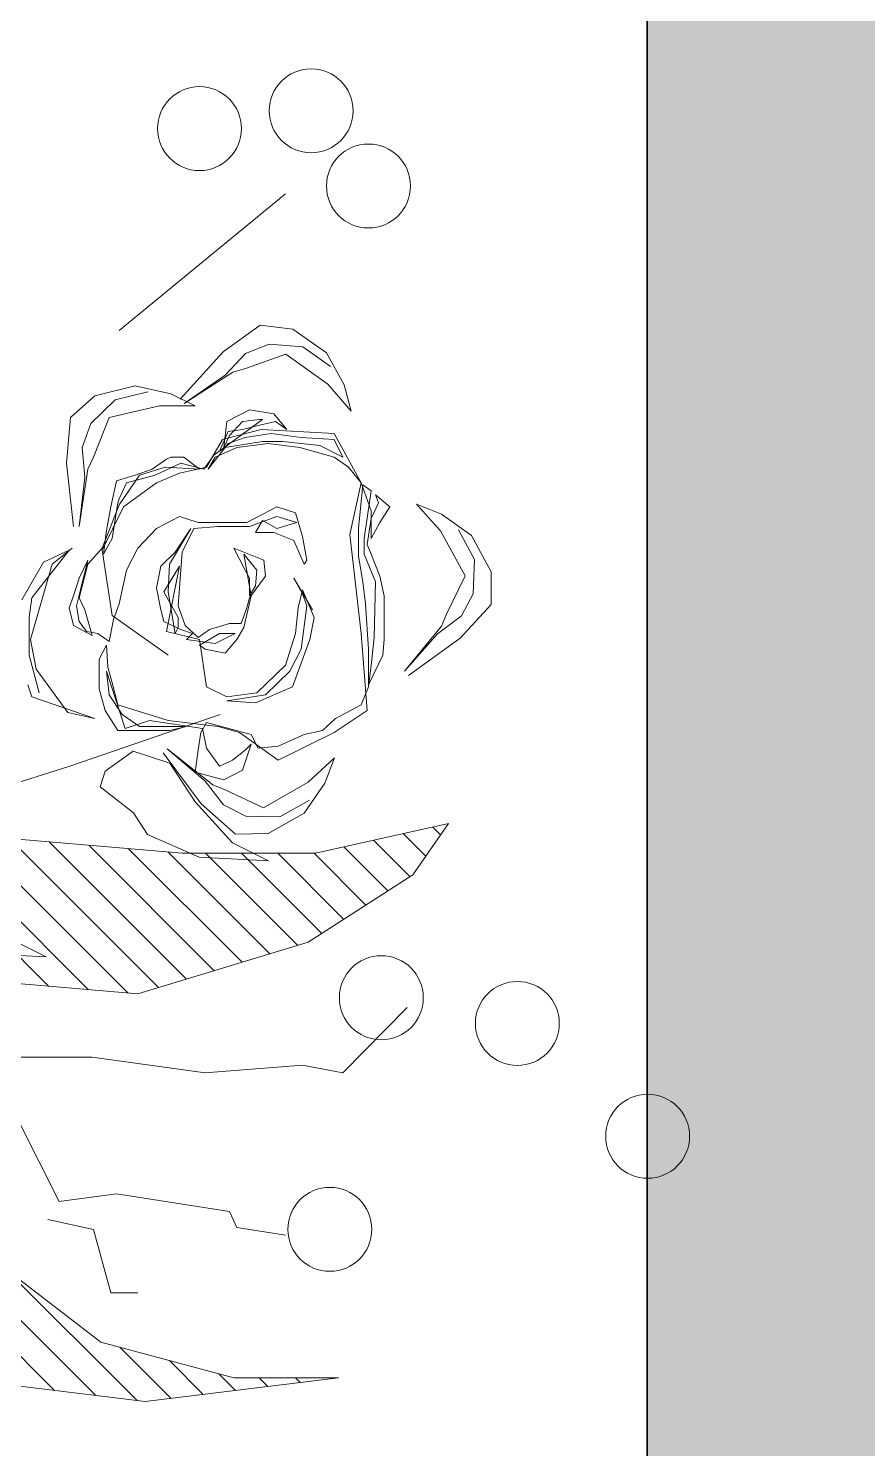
# Model space of a CAD drawing. Header units: millimetres. Extents: x -122165 to 59500, y -31598 to 53500.
# Drawn here: x 11874.2 to 12044.7, y 243.9 to 532.5 of the extents above; entities that cross this region are included whole.
import ezdxf

# ---------------------------------------------------------------- set-up
doc = ezdxf.new("R2010")
doc.units = ezdxf.units.MM
doc.header["$MEASUREMENT"] = 0
for name, color, linetype, lineweight in [('ARC_A_ R.C.C', 162, 'Continuous', 40), ('ARC_A_R.C.C. Hatch', 8, 'Continuous', 5), ('ARC_A_WALL', 158, 'Continuous', 35), ('ARC_Wall Hatch', 253, 'Continuous', 0), ('Lan_Planter', 74, 'Continuous', 13)]:
    doc.layers.add(name, color=color, linetype=linetype, lineweight=lineweight)

# ---------------------------------------------------------------- blocks, each defined once
blk = doc.blocks.new('ARC$1$Existing Layout$0$col gf 180116')
at = {"layer": 'ARC_A_R.C.C. Hatch'}
h = blk.add_hatch(color=256, dxfattribs=at)
h.dxf.hatch_style = 1
h.paths.add_polyline_path([(201.73999, 26.78621), (202.64, 26.78621), (202.64, 26.48621), (201.73999, 26.48621)])
edge = h.paths.add_edge_path()
edge.add_line((216.33999, 22.98621), (216.13999, 22.98621))
edge.add_line((216.13999, 22.98621), (216.13999, 25.58621))
edge.add_line((216.13999, 25.58621), (218.33999, 25.58621))
edge.add_line((218.33999, 25.58621), (218.33999, 22.98621))
edge.add_line((218.33999, 22.98621), (218.03999, 22.98621))
h.paths.add_polyline_path([(207.13999, 25.88621), (207.43999, 25.88621), (207.43999, 26.78621), (207.13999, 26.78621)])
h.paths.add_polyline_path([(208.03999, 20.48621), (208.03999, 20.78621), (207.13999, 20.78621), (207.13999, 20.48621)])
h.paths.add_polyline_path([(202.63999, 32.78621), (202.63999, 32.48621), (201.73999, 32.48621), (201.73999, 32.78621)])
h.paths.add_polyline_path([(191.23999, 20.48621), (191.23999, 20.78621), (190.33999, 20.78621), (190.33999, 20.48621)])
h.paths.add_polyline_path([(184.03999, 20.48621), (184.03999, 20.78621), (183.13999, 20.78621), (183.13999, 20.48621)])
h.paths.add_polyline_path([(220.63999, 14.18621), (220.33999, 14.18621), (220.33999, 13.28621), (220.63999, 13.28621)])
h.paths.add_polyline_path([(220.63999, 20.48621), (220.63999, 20.78621), (219.73999, 20.78621), (219.73999, 20.48621)])
h.paths.add_polyline_path([(220.63999, 25.28621), (220.63999, 25.58621), (219.73999, 25.58621), (219.73999, 25.28621)])
h.paths.add_polyline_path([(220.63999, 32.78621), (220.63999, 32.48621), (219.73999, 32.48621), (219.73999, 32.78621)])
h.paths.add_polyline_path([(220.33999, 37.28621), (220.63999, 37.28621), (220.63999, 38.18621), (220.33999, 38.18621)])
h.paths.add_polyline_path([(201.13999, 43.28621), (201.43999, 43.28621), (201.43999, 44.18621), (201.13999, 44.18621)])
h.paths.add_polyline_path([(196.33999, 43.28621), (196.63999, 43.28621), (196.63999, 44.18621), (196.33999, 44.18621)])
h.paths.add_polyline_path([(190.33999, 43.28621), (190.63999, 43.28621), (190.63999, 44.18621), (190.33999, 44.18621)])
h.paths.add_polyline_path([(207.13999, 43.28621), (207.43999, 43.28621), (207.43999, 44.18621), (207.13999, 44.18621)])
h.paths.add_polyline_path([(220.63999, 56.78621), (220.33999, 56.78621), (220.33999, 55.88621), (220.63999, 55.88621)])
h.paths.add_polyline_path([(220.33999, 50.78621), (220.63999, 50.78621), (220.63999, 49.88621), (220.33999, 49.88621)])
h.paths.add_polyline_path([(226.33999, 50.78621), (226.63999, 50.78621), (226.63999, 49.88621), (226.33999, 49.88621)])
h.paths.add_polyline_path([(220.33999, 43.28621), (220.63999, 43.28621), (220.63999, 44.18621), (220.33999, 44.18621)])
h.paths.add_polyline_path([(232.63999, 44.18621), (232.63999, 43.88621), (231.73999, 43.88621), (231.73999, 44.18621)])
h.paths.add_polyline_path([(232.63999, 50.48621), (232.63999, 50.78621), (231.73999, 50.78621), (231.73999, 50.48621)])
h.paths.add_polyline_path([(232.63999, 55.88621), (232.63999, 56.18621), (231.73999, 56.18621), (231.73999, 55.88621)])
h.paths.add_polyline_path([(213.13999, 43.28621), (213.43999, 43.28621), (213.43999, 44.18621), (213.13999, 44.18621)])
h.paths.add_polyline_path([(226.63999, 7.88621), (226.63999, 8.18621), (225.73999, 8.18621), (225.73999, 7.88621)])
h.paths.add_polyline_path([(226.63999, 13.28621), (226.63999, 13.58621), (225.73999, 13.58621), (225.73999, 13.28621)])
h.paths.add_polyline_path([(201.73999, 20.78621), (201.73999, 20.48621), (202.63999, 20.48621), (202.63999, 20.78621)])
h.paths.add_polyline_path([(184.03999, 25.88621), (184.03999, 26.18621), (183.13999, 26.18621), (183.13999, 25.88621)])
h.paths.add_polyline_path([(183.13999, 14.18621), (183.13999, 13.88621), (184.03999, 13.88621), (184.03999, 14.18621)])
h.paths.add_polyline_path([(202.63999, 13.88621), (202.63999, 14.18621), (201.73999, 14.18621), (201.73999, 13.88621)])
h.paths.add_polyline_path([(196.33999, 13.28621), (196.63999, 13.28621), (196.63999, 14.18621), (196.33999, 14.18621)])
h.paths.add_polyline_path([(190.33999, 13.28621), (190.63999, 13.28621), (190.63999, 14.18621), (190.33999, 14.18621)])
h.paths.add_polyline_path([(196.33999, 25.88621), (196.63999, 25.88621), (196.63999, 26.78621), (196.33999, 26.78621)])
h.paths.add_polyline_path([(190.33999, 25.88621), (190.63999, 25.88621), (190.63999, 26.78621), (190.33999, 26.78621)])
h.paths.add_polyline_path([(214.03999, 13.28621), (214.03999, 13.58621), (213.13999, 13.58621), (213.13999, 13.28621)])
h.paths.add_polyline_path([(213.13999, 20.78621), (213.13999, 20.48621), (214.03999, 20.48621), (214.03999, 20.78621)])
h.paths.add_polyline_path([(213.43999, 26.78621), (213.13999, 26.78621), (213.13999, 25.88621), (213.43999, 25.88621)])
h.paths.add_polyline_path([(214.03999, 32.78621), (214.03999, 32.48621), (213.13999, 32.48621), (213.13999, 32.78621)])
h.paths.add_polyline_path([(214.03999, 7.88621), (214.03999, 8.18621), (213.13999, 8.18621), (213.13999, 7.88621)])
h.paths.add_polyline_path([(226.63999, 20.48621), (226.63999, 20.78621), (225.73999, 20.78621), (225.73999, 20.48621)])
h.paths.add_polyline_path([(226.63999, 25.28621), (226.63999, 25.58621), (225.73999, 25.58621), (225.73999, 25.28621)])
h.paths.add_polyline_path([(226.63999, 32.78621), (226.63999, 32.48621), (225.73999, 32.48621), (225.73999, 32.78621)])
h.paths.add_polyline_path([(226.63999, 37.28621), (226.63999, 37.58621), (225.73999, 37.58621), (225.73999, 37.28621)])
h.paths.add_polyline_path([(225.73999, 44.18621), (225.73999, 43.88621), (226.63999, 43.88621), (226.63999, 44.18621)])
h.paths.add_polyline_path([(226.63999, 56.78621), (226.33999, 56.78621), (226.33999, 55.88621), (226.63999, 55.88621)])
h.paths.add_polyline_path([(214.03999, 55.88621), (214.03999, 56.18621), (213.13999, 56.18621), (213.13999, 55.88621)])
h.paths.add_polyline_path([(213.13999, 37.28621), (213.43999, 37.28621), (213.43999, 38.18621), (213.13999, 38.18621)])
h.paths.add_polyline_path([(214.03999, 50.78621), (213.73999, 50.78621), (213.73999, 49.88621), (214.03999, 49.88621)])
h.paths.add_polyline_path([(207.13999, 37.28621), (207.43999, 37.28621), (207.43999, 38.18621), (207.13999, 38.18621)])
h.paths.add_polyline_path([(207.13999, 49.88621), (207.43999, 49.88621), (207.43999, 50.78621), (207.13999, 50.78621)])
h.paths.add_polyline_path([(183.13999, 50.18621), (183.13999, 49.88621), (184.03999, 49.88621), (184.03999, 50.18621)])
h.paths.add_polyline_path([(183.13999, 38.18621), (183.13999, 37.88621), (184.03999, 37.88621), (184.03999, 38.18621)])
h.paths.add_polyline_path([(201.73999, 37.58621), (201.73999, 37.28621), (202.63999, 37.28621), (202.63999, 37.58621)])
h.paths.add_polyline_path([(196.33999, 37.28621), (196.63999, 37.28621), (196.63999, 38.18621), (196.33999, 38.18621)])
h.paths.add_polyline_path([(190.33999, 37.28621), (190.63999, 37.28621), (190.63999, 38.18621), (190.33999, 38.18621)])
h.paths.add_polyline_path([(201.13999, 49.88621), (201.43999, 49.88621), (201.43999, 50.78621), (201.13999, 50.78621)])
h.paths.add_polyline_path([(196.33999, 49.88621), (196.63999, 49.88621), (196.63999, 50.78621), (196.33999, 50.78621)])
h.paths.add_polyline_path([(190.33999, 49.88621), (190.63999, 49.88621), (190.63999, 50.78621), (190.33999, 50.78621)])
h.paths.add_polyline_path([(220.63999, 8.18621), (220.33999, 8.18621), (220.33999, 7.28621), (220.63999, 7.28621)])
h.paths.add_polyline_path([(195.73999, 20.48621), (195.73999, 20.78621), (196.63999, 20.78621), (196.63999, 20.48621)])
h.paths.add_polyline_path([(183.13999, 43.58621), (183.13999, 43.28621), (184.03999, 43.28621), (184.03999, 43.58621)])
blk = doc.blocks.new('ARC')
at = {"layer": 'ARC_Wall Hatch', "extrusion": (4.48939e-09, -4.26749e-20, 1)}
h = blk.add_hatch(color=256, dxfattribs=at)
h.dxf.hatch_style = 1
h.paths.add_polyline_path([(13199.92, 230), (12229.93, 230), (12229.93, 899.99), (11999.93, 899.99), (11999.93, 0), (13199.92, 0)])
at = {"layer": 'ARC_A_WALL', "extrusion": (4.48937e-09, -4.2654e-20, 1), "elevation": -1.49}
blk.add_lwpolyline([(11999.93, 899.99), (11999.93, 0), (13199.92, 0)], dxfattribs=at)
at = {"layer": 'ARC_A_ R.C.C', "extrusion": (4.48937e-09, -4.26518e-20, 1), "xscale": 999.9941761349517, "yscale": 999.9941761349517, "zscale": 999.9941761349517}
blk.add_blockref('ARC$1$Existing Layout$0$col gf 180116', (-183138.93, -13286.14, -0.89), dxfattribs=at)
blk = doc.blocks.new('b-85')
at = {"color": 97, "true_color": 0x446a2a}
for p, q in [((-176.35, -341), (15.1, -149.54)), ((-179.1, -363.14), (10.18, -173.86)), ((40.16, -337.87), (123.13, -254.9)), ((38.34, -359.08), (121.9, -275.52)), ((-182.37, -389.59), (-169.65, -286.82)), ((36.05, -385.75), (44.53, -286.82)), ((36.52, -380.3), (120.67, -296.14)), ((157.85, -349.18), (139.12, -289.41)), ((-98.61, -298.32), (-150.56, -365.81)), ((55.77, -336.52), (57.74, -299.39)), ((2.12, -304.46), (-75.28, -343.57)), ((119.81, -310.59), (111.33, -409.52)), ((-181.84, -385.28), (-111.06, -314.51)), ((2.12, -312.9), (2.12, -361.21)), ((39.39, -396.82), (119.27, -316.95)), ((65.46, -317.27), (55.77, -336.52)), ((-84.82, -337.44), (-90.12, -361.98)), ((43.89, -411.72), (117.45, -338.16)), ((-75.28, -343.57), (-71.04, -374.25)), ((-90.12, -361.98), (-124.05, -371.18)), ((2.12, -361.21), (-6.36, -421.8)), ((48.39, -426.62), (115.63, -359.38)), ((-150.56, -365.81), (-169.65, -437.13)), ((-124.05, -371.18), (-124.05, -385.75)), ((-180.66, -403.5), (-153.33, -376.17)), ((-71.04, -374.25), (-80.58, -434.83)), ((464.41, -464.74), (391.25, -375.78)), ((63.62, -477.01), (36.05, -385.75)), ((52.89, -441.51), (113.81, -380.6)), ((121.3, -390.91), (133.03, -383.31)), ((-169.65, -493.12), (-182.37, -389.59)), ((109.24, -418.57), (121.3, -390.91)), ((-178.54, -420.77), (-160.42, -402.66)), ((57.39, -456.41), (111.99, -401.81)), ((111.33, -409.52), (111.33, -480.85)), ((-6.36, -421.8), (-2.12, -473.94)), ((61.89, -471.31), (111.33, -421.87)), ((107.27, -455.7), (109.24, -418.57)), ((-176.41, -438.05), (-167.51, -429.14)), ((-169.65, -437.13), (-169.65, -493.12)), ((-89.06, -438.67), (-93.31, -464.74)), ((-80.58, -434.83), (-89.06, -438.67)), ((116.96, -436.45), (107.27, -455.7)), ((121.47, -437.98), (121.89, -455.46)), ((68.31, -484.29), (111.33, -441.27)), ((-174.29, -455.32), (-169.65, -450.68)), ((75.9, -496.09), (111.33, -460.67)), ((-172.17, -472.6), (-169.65, -470.08)), ((-2.12, -473.94), (-6.36, -495.42)), ((99.67, -533), (63.62, -477.01)), ((83.5, -507.89), (111.33, -480.06)), ((111.33, -480.85), (127.23, -552.17)), ((-170.05, -489.87), (-169.65, -489.47)), ((-6.36, -495.42), (28.63, -529.93)), ((91.1, -519.69), (114.72, -496.07)), ((98.7, -531.49), (118.26, -511.93)), ((109.65, -539.94), (121.8, -527.79)), ((127.23, -552.17), (99.67, -533)), ((121.09, -547.9), (125.34, -543.65))]:
    blk.add_line(p, q, dxfattribs=at)
at = {"color": 30, "true_color": 0xef731a}
for p, q in [((195.09, -329), (201.46, -326.7)), ((247.05, -323.63), (267.19, -335.14)), ((183.43, -362.74), (195.09, -329)), ((209.94, -331.3), (186.61, -348.17)), ((217.36, -327.47), (197.21, -332.83)), ((225.84, -328.23), (209.94, -331.3)), ((237.51, -327.47), (217.36, -327.47)), ((266.13, -339.74), (225.84, -328.23)), ((248.11, -329), (237.51, -327.47)), ((273.56, -348.94), (248.11, -329)), ((274.62, -350.47), (266.13, -339.74)), ((267.19, -335.14), (273.56, -348.94)), ((185.6, -429.81), (157.85, -349.18)), ((186.61, -348.17), (183.43, -362.74)), ((233.26, -351.24), (242.81, -348.94)), ((242.81, -348.94), (249.17, -351.24)), ((286.28, -351.24), (320.21, -347.41)), ((320.21, -347.41), (344.59, -349.71)), ((344.59, -349.71), (356.26, -362.74)), ((227.96, -361.21), (233.26, -351.24)), ((241.75, -357.38), (227.96, -361.21)), ((235.38, -354.31), (230.08, -358.14)), ((243.87, -352.77), (235.38, -354.31)), ((248.11, -354.31), (241.75, -357.38)), ((252.35, -355.07), (243.87, -352.77)), ((266.13, -358.91), (248.11, -354.31)), ((249.17, -351.24), (258.71, -354.31)), ((268.25, -358.91), (252.35, -355.07)), ((258.71, -354.31), (268.25, -358.91)), ((286.28, -354.31), (312.79, -357.38)), ((317.03, -358.91), (286.28, -354.31)), ((312.79, -357.38), (328.69, -355.84)), ((328.69, -355.84), (341.41, -360.44)), ((199.33, -365.04), (187.67, -368.11)), ((215.24, -365.04), (199.33, -365.04)), ((222.66, -368.88), (215.24, -365.04)), ((229.02, -364.28), (224.78, -370.41)), ((230.08, -358.14), (229.02, -364.28)), ((274.62, -366.58), (266.13, -358.91)), ((323.39, -361.98), (317.03, -358.91)), ((344.59, -370.41), (323.39, -361.98)), ((341.41, -360.44), (354.14, -373.48)), ((356.26, -362.74), (361.56, -384.22)), ((133.03, -383.31), (146.87, -365.46)), ((146.87, -365.46), (155.18, -368.25)), ((155.18, -368.25), (166.03, -383.27)), ((187.67, -368.11), (177.07, -375.01)), ((208.88, -368.88), (178.13, -378.85)), ((185.55, -377.31), (196.15, -370.41)), ((190.85, -375.01), (202.52, -371.95)), ((196.15, -370.41), (208.88, -368.88)), ((202.52, -371.95), (211, -369.65)), ((211, -369.65), (222.66, -368.88)), ((217.36, -401.86), (238.57, -371.95)), ((224.78, -370.41), (236.44, -372.71)), ((238.57, -371.95), (273.56, -366.58)), ((271.43, -367.35), (284.16, -368.88)), ((279.92, -371.95), (271.43, -367.35)), ((273.56, -366.58), (296.88, -378.08)), ((297.94, -375.78), (274.62, -366.58)), ((299, -375.01), (279.92, -371.95)), ((284.16, -368.88), (296.88, -371.18)), ((296.88, -371.18), (310.67, -374.25)), ((350.96, -397.25), (344.59, -370.41)), ((177.07, -375.01), (177.07, -384.22)), ((178.13, -378.85), (182.37, -391.89)), ((179.19, -386.52), (185.55, -377.31)), ((182.37, -401.86), (190.85, -375.01)), ((236.44, -372.71), (244.93, -375.78)), ((244.93, -375.78), (262.95, -379.62)), ((262.95, -379.62), (274.62, -385.75)), ((296.88, -378.08), (309.6, -395.72)), ((313.85, -386.52), (297.94, -375.78)), ((301.12, -375.78), (299, -375.01)), ((309.6, -379.62), (301.12, -375.78)), ((313.85, -394.95), (309.6, -379.62)), ((310.67, -374.25), (313.85, -384.22)), ((354.14, -373.48), (358.38, -391.12)), ((166.03, -383.27), (159.46, -402.79)), ((177.07, -384.22), (177.07, -402.62)), ((179.19, -411.83), (179.19, -386.52)), ((274.62, -385.75), (285.22, -395.72)), ((313.85, -384.22), (317.03, -393.42)), ((318.09, -400.32), (313.85, -386.52)), ((361.56, -384.22), (357.32, -403.39)), ((182.37, -391.89), (178.13, -420.26)), ((320.21, -408.76), (313.85, -394.95)), ((317.03, -393.42), (322.33, -401.09)), ((165.06, -399.2), (137.69, -419.61)), ((159.46, -402.79), (138.87, -416.41)), ((147.88, -425.83), (167.16, -401.43)), ((167.16, -401.43), (149.92, -421.81)), ((177.07, -402.62), (179.19, -411.83)), ((179.19, -428.7), (182.37, -401.86)), ((230.08, -401.09), (225.84, -418.73)), ((251.29, -401.86), (229.02, -405.69)), ((265.07, -407.99), (230.08, -401.09)), ((231.14, -408.76), (235.38, -399.56)), ((235.38, -399.56), (241.75, -398.02)), ((237.51, -407.22), (251.29, -399.56)), ((241.75, -398.02), (253.41, -395.72)), ((251.29, -399.56), (265.07, -407.99)), ((266.13, -402.62), (251.29, -401.86)), ((253.41, -395.72), (265.07, -398.02)), ((265.07, -398.02), (272.49, -405.69)), ((285.22, -414.13), (266.13, -402.62)), ((285.22, -395.72), (291.58, -407.99)), ((309.6, -395.72), (314.91, -407.99)), ((317.03, -418.73), (318.09, -400.32)), ((322.33, -401.09), (323.39, -403.39)), ((350.96, -416.43), (350.96, -397.25)), ((229.02, -405.69), (232.2, -407.22)), ((229.02, -414.89), (231.14, -408.76)), ((232.2, -407.22), (237.51, -407.22)), ((243.87, -407.22), (233.26, -411.06)), ((272.49, -409.52), (243.87, -407.22)), ((272.49, -405.69), (285.22, -414.13)), ((285.22, -415.66), (272.49, -409.52)), ((291.58, -407.99), (288.4, -417.96)), ((314.91, -407.99), (318.09, -422.56)), ((317.03, -421.03), (320.21, -408.76)), ((323.39, -410.29), (317.03, -418.73)), ((323.39, -403.39), (323.39, -410.29)), ((357.32, -403.39), (350.96, -416.43)), ((352.2, -410.46), (367.37, -432.41)), ((369.01, -436.61), (352.2, -410.46)), ((354.5, -408.44), (379.75, -431.42)), ((138.87, -416.41), (116.96, -436.45)), ((150.56, -431.76), (154.8, -416.43)), ((154.8, -416.43), (166.47, -417.96)), ((166.47, -417.96), (176.01, -419.49)), ((223.72, -427.16), (225.84, -411.83)), ((225.84, -411.83), (229.02, -414.89)), ((233.26, -411.06), (226.9, -417.96)), ((226.9, -417.96), (231.14, -424.1)), ((286.28, -428.7), (285.22, -415.66)), ((288.4, -417.96), (288.4, -444.04)), ((137.69, -419.61), (121.47, -437.98)), ((149.92, -421.81), (137.27, -431.57)), ((145.34, -432.42), (147.88, -425.83)), ((167.53, -422.56), (157.98, -429.46)), ((178.13, -420.26), (167.53, -422.56)), ((181.31, -422.56), (174.95, -446.34)), ((176.01, -419.49), (181.31, -422.56)), ((200.39, -422.56), (195.09, -433.3)), ((225.84, -418.73), (200.39, -422.56)), ((218.42, -432.53), (220.54, -421.8)), ((220.54, -421.8), (222.66, -418.73)), ((222.66, -418.73), (229.02, -429.46)), ((231.14, -424.1), (234.32, -434.83)), ((324.45, -426.4), (317.03, -421.03)), ((317.03, -423.33), (330.81, -434.07)), ((323.39, -427.16), (317.03, -423.33)), ((318.09, -422.56), (332.93, -431)), ((137.27, -431.57), (131.14, -443.63)), ((135.64, -453.08), (145.34, -432.42)), ((155.86, -441.73), (150.56, -431.76)), ((157.98, -429.46), (161.16, -436.37)), ((176.01, -440.2), (179.19, -428.7)), ((191.91, -448.64), (192.97, -433.3)), ((192.97, -433.3), (196.15, -454)), ((195.09, -433.3), (197.21, -449.4)), ((225.84, -438.67), (218.42, -432.53)), ((229.02, -437.9), (223.72, -427.16)), ((229.02, -429.46), (229.02, -437.9)), ((286.28, -445.57), (286.28, -428.7)), ((328.69, -438.67), (323.39, -427.16)), ((343.53, -452.47), (324.45, -426.4)), ((326.57, -429.46), (337.17, -434.07)), ((328.69, -432.53), (326.57, -429.46)), ((328.69, -431.76), (335.05, -434.83)), ((342.47, -433.3), (328.69, -431.76)), ((331.87, -452.47), (328.69, -432.53)), ((332.93, -431), (338.23, -451.7)), ((348.84, -445.57), (342.47, -433.3)), ((367.37, -432.41), (379, -443.36)), ((379.75, -431.42), (394.1, -451.27)), ((161.16, -436.37), (166.47, -443.27)), ((161.16, -460.91), (176.01, -440.2)), ((232.2, -442.5), (225.84, -438.67)), ((234.32, -434.83), (234.32, -440.97)), ((234.32, -440.97), (242.81, -444.04)), ((274.62, -437.13), (262.95, -443.27)), ((268.25, -453.24), (274.62, -437.13)), ((330.81, -455.54), (328.69, -438.67)), ((330.81, -434.07), (333.99, -443.27)), ((335.05, -434.83), (342.47, -441.73)), ((337.17, -434.07), (338.23, -441.73)), ((370.9, -443.42), (369.01, -436.61)), ((131.14, -443.63), (130.78, -461.84)), ((169.65, -446.34), (155.86, -441.73)), ((166.47, -443.27), (169.65, -446.34)), ((174.95, -446.34), (167.53, -450.17)), ((200.39, -468.58), (191.91, -448.64)), ((249.17, -446.34), (232.2, -442.5)), ((242.81, -444.04), (248.11, -445.57)), ((248.11, -445.57), (259.77, -454)), ((271.43, -442.5), (249.17, -446.34)), ((249.17, -445.57), (254.47, -448.64)), ((258.71, -445.57), (249.17, -445.57)), ((254.47, -448.64), (262.95, -449.4)), ((262.95, -443.27), (258.71, -445.57)), ((262.95, -449.4), (271.43, -442.5)), ((283.1, -448.64), (289.46, -452.47)), ((283.1, -458.61), (283.1, -448.64)), ((291.58, -460.14), (286.28, -445.57)), ((288.4, -444.04), (296.88, -460.14)), ((333.99, -443.27), (336.11, -457.07)), ((338.23, -441.73), (340.35, -450.17)), ((342.47, -441.73), (343.53, -450.94)), ((346.72, -458.61), (348.84, -445.57)), ((378.54, -464.92), (370.9, -443.42)), ((379, -443.36), (383.93, -455.96)), ((121.89, -455.46), (132.71, -474.75)), ((149.36, -477.01), (135.64, -453.08)), ((167.53, -450.17), (168.59, -460.91)), ((196.15, -454), (208.88, -467.04)), ((197.21, -449.4), (212.06, -464.74)), ((259.77, -454), (268.25, -453.24)), ((289.46, -452.47), (285.22, -460.14)), ((328.69, -472.41), (330.81, -455.54)), ((331.87, -463.21), (331.87, -452.47)), ((338.23, -451.7), (336.11, -490.82)), ((340.35, -450.17), (342.47, -459.37)), ((343.53, -450.94), (343.53, -452.47)), ((383.93, -455.96), (382.52, -474.12)), ((394.1, -451.27), (391.99, -468.63)), ((130.78, -461.84), (139.75, -477.61)), ((176.01, -490.82), (161.16, -460.91)), ((168.59, -460.91), (174.95, -474.71)), ((278.86, -469.34), (283.1, -458.61)), ((285.22, -460.14), (288.4, -470.88)), ((288.4, -470.88), (291.58, -460.14)), ((296.88, -460.14), (293.7, -470.11)), ((329.75, -483.15), (331.87, -463.21)), ((336.11, -457.07), (333.99, -473.18)), ((338.23, -465.51), (346.72, -458.61)), ((342.47, -459.37), (338.23, -465.51)), ((225.84, -477.78), (200.39, -468.58)), ((208.88, -467.04), (220.54, -473.18)), ((212.06, -464.74), (229.02, -470.11)), ((229.02, -470.11), (242.81, -471.64)), ((258.71, -469.34), (241.75, -479.31)), ((250.23, -473.94), (258.71, -469.34)), ((266.13, -474.71), (278.86, -469.34)), ((293.7, -470.11), (280.98, -473.94)), ((362.55, -487.4), (378.54, -464.92)), ((391.99, -468.63), (379.34, -486.78)), ((132.71, -474.75), (148.92, -485.83)), ((162.48, -490.99), (149.36, -477.01)), ((174.95, -474.71), (177.07, -484.68)), ((220.54, -473.18), (243.87, -476.25)), ((237.51, -480.08), (225.84, -477.78)), ((252.35, -473.94), (237.51, -480.08)), ((242.81, -471.64), (252.35, -473.94)), ((243.87, -476.25), (250.23, -473.94)), ((268.25, -476.25), (266.13, -474.71)), ((280.98, -473.94), (268.25, -476.25)), ((323.39, -490.82), (328.69, -472.41)), ((333.99, -473.18), (332.93, -490.82)), ((382.52, -474.12), (372.05, -488.94)), ((148.92, -485.83), (162.48, -490.99)), ((177.07, -484.68), (183.43, -491.58)), ((323.39, -495.42), (329.75, -483.15)), ((379.34, -486.78), (362.13, -496.23)), ((187.67, -508.45), (176.01, -490.82)), ((183.43, -491.58), (190.85, -505.39)), ((336.11, -490.82), (309.6, -505.39)), ((318.09, -498.49), (323.39, -490.82)), ((332.93, -490.82), (323.39, -495.42)), ((348.13, -500.04), (362.55, -487.4)), ((282.04, -499.25), (229.02, -505.39)), ((309.6, -505.39), (282.04, -499.25)), ((309.6, -505.39), (318.09, -498.49)), ((362.13, -496.23), (348.13, -500.04)), ((229.02, -505.39), (187.67, -508.45)), ((190.85, -505.39), (200.39, -509.22)), ((200.39, -509.22), (212.06, -510.76)), ((201.46, -509.22), (217.36, -516.89)), ((220.54, -509.22), (201.46, -509.22)), ((244.93, -507.69), (220.54, -509.22)), ((256.59, -506.15), (244.93, -507.69)), ((270.37, -503.85), (256.59, -506.15)), ((256.59, -513.06), (271.43, -506.92)), ((285.22, -503.85), (270.37, -503.85)), ((271.43, -506.92), (279.92, -506.92)), ((271.43, -510.76), (276.74, -508.45)), ((276.74, -508.45), (290.52, -510.76)), ((279.92, -506.92), (305.36, -510.76)), ((308.54, -506.15), (285.22, -503.85)), ((294.76, -510.76), (309.6, -505.39)), ((305.36, -510.76), (308.54, -506.15)), ((212.06, -510.76), (226.9, -512.29)), ((217.36, -516.89), (225.84, -517.66)), ((226.9, -512.29), (256.59, -513.06)), ((249.17, -517.66), (259.77, -515.36)), ((259.77, -515.36), (271.43, -510.76)), ((279.92, -510.76), (294.76, -510.76)), ((288.4, -515.36), (279.92, -510.76)), ((296.88, -520.73), (288.4, -515.36)), ((290.52, -510.76), (299, -514.59)), ((303.24, -513.06), (296.88, -520.73)), ((299, -514.59), (303.24, -513.06)), ((225.84, -517.66), (235.38, -517.66)), ((235.38, -517.66), (249.17, -517.66)), ((206.54, -530.65), (226.43, -558.4)), ((208.82, -528.59), (228.86, -546.21)), ((232.84, -548.33), (208.82, -528.59)), ((298.27, -534.97), (284.04, -547.82)), ((292.86, -548.43), (298.27, -534.97)), ((228.86, -546.21), (238.38, -559.04)), ((239.38, -551), (232.84, -548.33)), ((259.85, -561.08), (239.38, -551)), ((284.04, -547.82), (259.85, -561.08)), ((281.47, -564.43), (292.86, -548.43)), ((226.43, -558.4), (244.48, -574.96)), ((238.38, -559.04), (250.32, -565.4)), ((268.53, -566.11), (284.46, -557.44)), ((250.32, -565.4), (268.53, -566.11)), ((261.98, -574.88), (281.47, -564.43)), ((244.48, -574.96), (261.98, -574.88))]:
    blk.add_line(p, q, dxfattribs=at)
at = {"color": 97, "true_color": 0x446a2a}
for centre in [(499.4, -418.73), (508.94, -478.55), (-90.12, -488.52), (468.65, -509.22), (33.93, -516.12), (20.15, -588.98), (-40.29, -658.77)]:
    blk.add_circle(centre, 22.48, dxfattribs=at)
blk = doc.blocks.new('ARC$0$Existing Layout$0$col gf 180116')
at = {"true_color": 0x3d3dff}
h = blk.add_hatch(color=160, dxfattribs=at)
h.dxf.hatch_style = 1
h.paths.add_polyline_path([(201.73999, 26.78621), (202.64, 26.78621), (202.64, 26.48621), (201.73999, 26.48621)])
edge = h.paths.add_edge_path()
edge.add_line((216.33999, 22.98621), (216.13999, 22.98621))
edge.add_line((216.13999, 22.98621), (216.13999, 25.58621))
edge.add_line((216.13999, 25.58621), (218.33999, 25.58621))
edge.add_line((218.33999, 25.58621), (218.33999, 22.98621))
edge.add_line((218.33999, 22.98621), (218.03999, 22.98621))
h.paths.add_polyline_path([(207.13999, 25.88621), (207.43999, 25.88621), (207.43999, 26.78621), (207.13999, 26.78621)])
h.paths.add_polyline_path([(208.03999, 20.48621), (208.03999, 20.78621), (207.13999, 20.78621), (207.13999, 20.48621)])
h.paths.add_polyline_path([(202.63999, 32.78621), (202.63999, 32.48621), (201.73999, 32.48621), (201.73999, 32.78621)])
h.paths.add_polyline_path([(191.23999, 20.48621), (191.23999, 20.78621), (190.33999, 20.78621), (190.33999, 20.48621)])
h.paths.add_polyline_path([(184.03999, 20.48621), (184.03999, 20.78621), (183.13999, 20.78621), (183.13999, 20.48621)])
h.paths.add_polyline_path([(220.63999, 14.18621), (220.33999, 14.18621), (220.33999, 13.28621), (220.63999, 13.28621)])
h.paths.add_polyline_path([(220.63999, 20.48621), (220.63999, 20.78621), (219.73999, 20.78621), (219.73999, 20.48621)])
h.paths.add_polyline_path([(220.63999, 25.28621), (220.63999, 25.58621), (219.73999, 25.58621), (219.73999, 25.28621)])
h.paths.add_polyline_path([(220.63999, 32.78621), (220.63999, 32.48621), (219.73999, 32.48621), (219.73999, 32.78621)])
h.paths.add_polyline_path([(220.33999, 37.28621), (220.63999, 37.28621), (220.63999, 38.18621), (220.33999, 38.18621)])
h.paths.add_polyline_path([(201.13999, 43.28621), (201.43999, 43.28621), (201.43999, 44.18621), (201.13999, 44.18621)])
h.paths.add_polyline_path([(196.33999, 43.28621), (196.63999, 43.28621), (196.63999, 44.18621), (196.33999, 44.18621)])
h.paths.add_polyline_path([(190.33999, 43.28621), (190.63999, 43.28621), (190.63999, 44.18621), (190.33999, 44.18621)])
h.paths.add_polyline_path([(207.13999, 43.28621), (207.43999, 43.28621), (207.43999, 44.18621), (207.13999, 44.18621)])
h.paths.add_polyline_path([(220.63999, 56.78621), (220.33999, 56.78621), (220.33999, 55.88621), (220.63999, 55.88621)])
h.paths.add_polyline_path([(220.33999, 50.78621), (220.63999, 50.78621), (220.63999, 49.88621), (220.33999, 49.88621)])
h.paths.add_polyline_path([(226.33999, 50.78621), (226.63999, 50.78621), (226.63999, 49.88621), (226.33999, 49.88621)])
h.paths.add_polyline_path([(220.33999, 43.28621), (220.63999, 43.28621), (220.63999, 44.18621), (220.33999, 44.18621)])
h.paths.add_polyline_path([(232.63999, 44.18621), (232.63999, 43.88621), (231.73999, 43.88621), (231.73999, 44.18621)])
h.paths.add_polyline_path([(232.63999, 50.48621), (232.63999, 50.78621), (231.73999, 50.78621), (231.73999, 50.48621)])
h.paths.add_polyline_path([(232.63999, 55.88621), (232.63999, 56.18621), (231.73999, 56.18621), (231.73999, 55.88621)])
h.paths.add_polyline_path([(213.13999, 43.28621), (213.43999, 43.28621), (213.43999, 44.18621), (213.13999, 44.18621)])
h.paths.add_polyline_path([(226.63999, 7.88621), (226.63999, 8.18621), (225.73999, 8.18621), (225.73999, 7.88621)])
h.paths.add_polyline_path([(226.63999, 13.28621), (226.63999, 13.58621), (225.73999, 13.58621), (225.73999, 13.28621)])
h.paths.add_polyline_path([(201.73999, 20.78621), (201.73999, 20.48621), (202.63999, 20.48621), (202.63999, 20.78621)])
h.paths.add_polyline_path([(184.03999, 25.88621), (184.03999, 26.18621), (183.13999, 26.18621), (183.13999, 25.88621)])
h.paths.add_polyline_path([(183.13999, 14.18621), (183.13999, 13.88621), (184.03999, 13.88621), (184.03999, 14.18621)])
h.paths.add_polyline_path([(202.63999, 13.88621), (202.63999, 14.18621), (201.73999, 14.18621), (201.73999, 13.88621)])
h.paths.add_polyline_path([(196.33999, 13.28621), (196.63999, 13.28621), (196.63999, 14.18621), (196.33999, 14.18621)])
h.paths.add_polyline_path([(190.33999, 13.28621), (190.63999, 13.28621), (190.63999, 14.18621), (190.33999, 14.18621)])
h.paths.add_polyline_path([(196.33999, 25.88621), (196.63999, 25.88621), (196.63999, 26.78621), (196.33999, 26.78621)])
h.paths.add_polyline_path([(190.33999, 25.88621), (190.63999, 25.88621), (190.63999, 26.78621), (190.33999, 26.78621)])
h.paths.add_polyline_path([(214.03999, 13.28621), (214.03999, 13.58621), (213.13999, 13.58621), (213.13999, 13.28621)])
h.paths.add_polyline_path([(213.13999, 20.78621), (213.13999, 20.48621), (214.03999, 20.48621), (214.03999, 20.78621)])
h.paths.add_polyline_path([(213.43999, 26.78621), (213.13999, 26.78621), (213.13999, 25.88621), (213.43999, 25.88621)])
h.paths.add_polyline_path([(214.03999, 32.78621), (214.03999, 32.48621), (213.13999, 32.48621), (213.13999, 32.78621)])
h.paths.add_polyline_path([(214.03999, 7.88621), (214.03999, 8.18621), (213.13999, 8.18621), (213.13999, 7.88621)])
h.paths.add_polyline_path([(226.63999, 20.48621), (226.63999, 20.78621), (225.73999, 20.78621), (225.73999, 20.48621)])
h.paths.add_polyline_path([(226.63999, 25.28621), (226.63999, 25.58621), (225.73999, 25.58621), (225.73999, 25.28621)])
h.paths.add_polyline_path([(226.63999, 32.78621), (226.63999, 32.48621), (225.73999, 32.48621), (225.73999, 32.78621)])
h.paths.add_polyline_path([(226.63999, 37.28621), (226.63999, 37.58621), (225.73999, 37.58621), (225.73999, 37.28621)])
h.paths.add_polyline_path([(225.73999, 44.18621), (225.73999, 43.88621), (226.63999, 43.88621), (226.63999, 44.18621)])
h.paths.add_polyline_path([(226.63999, 56.78621), (226.33999, 56.78621), (226.33999, 55.88621), (226.63999, 55.88621)])
h.paths.add_polyline_path([(214.03999, 55.88621), (214.03999, 56.18621), (213.13999, 56.18621), (213.13999, 55.88621)])
h.paths.add_polyline_path([(213.13999, 37.28621), (213.43999, 37.28621), (213.43999, 38.18621), (213.13999, 38.18621)])
h.paths.add_polyline_path([(214.03999, 50.78621), (213.73999, 50.78621), (213.73999, 49.88621), (214.03999, 49.88621)])
h.paths.add_polyline_path([(207.13999, 37.28621), (207.43999, 37.28621), (207.43999, 38.18621), (207.13999, 38.18621)])
h.paths.add_polyline_path([(207.13999, 49.88621), (207.43999, 49.88621), (207.43999, 50.78621), (207.13999, 50.78621)])
h.paths.add_polyline_path([(183.13999, 50.18621), (183.13999, 49.88621), (184.03999, 49.88621), (184.03999, 50.18621)])
h.paths.add_polyline_path([(183.13999, 38.18621), (183.13999, 37.88621), (184.03999, 37.88621), (184.03999, 38.18621)])
h.paths.add_polyline_path([(201.73999, 37.58621), (201.73999, 37.28621), (202.63999, 37.28621), (202.63999, 37.58621)])
h.paths.add_polyline_path([(196.33999, 37.28621), (196.63999, 37.28621), (196.63999, 38.18621), (196.33999, 38.18621)])
h.paths.add_polyline_path([(190.33999, 37.28621), (190.63999, 37.28621), (190.63999, 38.18621), (190.33999, 38.18621)])
h.paths.add_polyline_path([(201.13999, 49.88621), (201.43999, 49.88621), (201.43999, 50.78621), (201.13999, 50.78621)])
h.paths.add_polyline_path([(196.33999, 49.88621), (196.63999, 49.88621), (196.63999, 50.78621), (196.33999, 50.78621)])
h.paths.add_polyline_path([(190.33999, 49.88621), (190.63999, 49.88621), (190.63999, 50.78621), (190.33999, 50.78621)])
h.paths.add_polyline_path([(220.63999, 8.18621), (220.33999, 8.18621), (220.33999, 7.28621), (220.63999, 7.28621)])
h.paths.add_polyline_path([(195.73999, 20.48621), (195.73999, 20.78621), (196.63999, 20.78621), (196.63999, 20.48621)])
h.paths.add_polyline_path([(183.13999, 43.58621), (183.13999, 43.28621), (184.03999, 43.28621), (184.03999, 43.58621)])

msp = doc.modelspace()

# ---------------------------------------------------------------- block references
msp.add_blockref('ARC', (0, 0))
at = {"layer": 'ARC_A_ R.C.C', "xscale": 999.9941761349517, "yscale": 999.9941761349517, "zscale": 999.9941761349517}
msp.add_blockref('ARC$0$Existing Layout$0$col gf 180116', (-183138.93, -13286.14, -0.89), dxfattribs=at)
at = {"layer": 'Lan_Planter', "xscale": 0.3794487534784165, "yscale": 0.3794487534784165, "zscale": 0.3794487534784165, "rotation": 90}
msp.add_blockref('b-85', (11750.07, 322.69, -0.89), dxfattribs=at)

doc.saveas('drawing.dxf')
